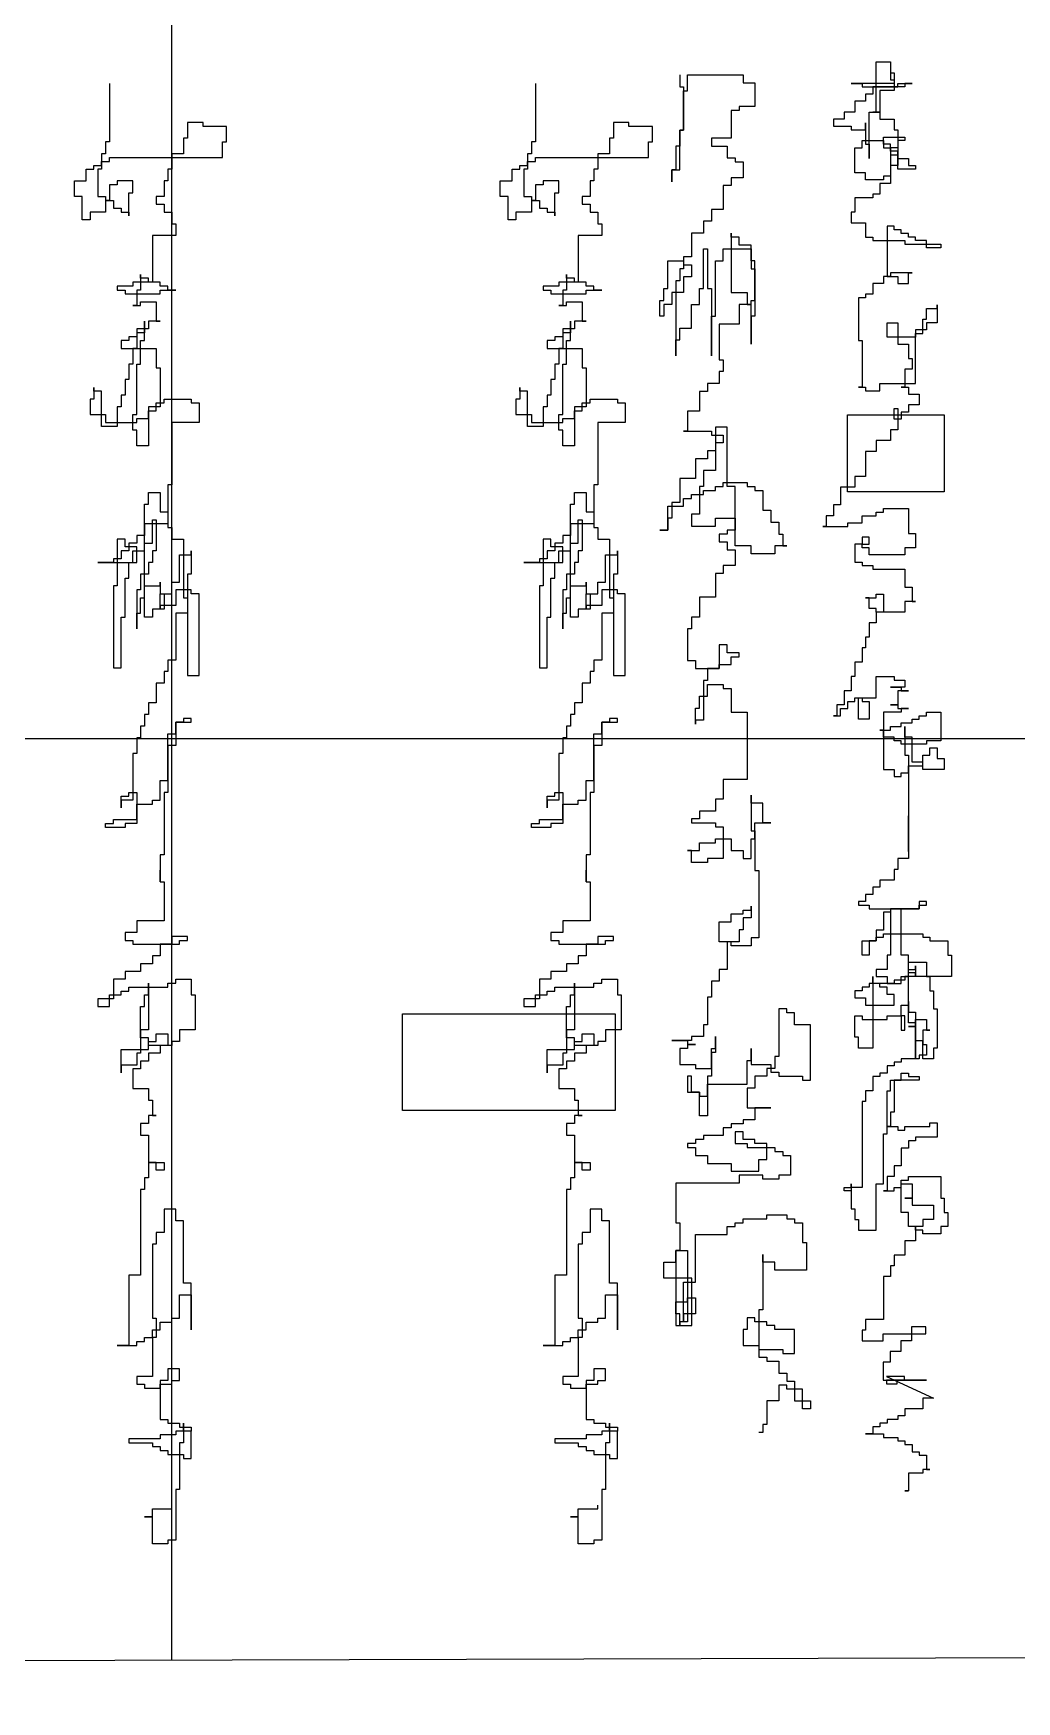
# Model space of a CAD drawing. Extents: x 225307 to 340959, y 27372 to 84205.
# Drawn here: x 323315 to 324421, y 73647 to 75524 of the extents above; entities that cross this region are included whole.
import ezdxf

# ---------------------------------------------------------------- set-up
doc = ezdxf.new("R2010")
doc.units = 0
doc.header["$MEASUREMENT"] = 0
doc.layers.get('0').update_dxf_attribs({"linetype": 'CONTINUOUS'})
for name, color, linetype in [('3', 7, 'CONTINUOUS'), ('PH', 8, 'CONTINUOUS'), ('道路', 3, 'CONTINUOUS')]:
    doc.layers.add(name, color=color, linetype=linetype)

msp = doc.modelspace()

# ---------------------------------------------------------------- linework, layer by layer
at = {"color": 251}
for points in [[(324279.3, 75491.6), (324279.3, 75479.5), (324283.3, 75479.5), (324283.3, 75467.5), (324235, 75467.5), (324247.1, 75467.5), (324247.1, 75463.5), (324287.3, 75463.5), (324287.3, 75467.5), (324303.4, 75467.5), (324295.4, 75467.5), (324295.4, 75463.5), (324259.2, 75463.5), (324259.2, 75455.4), (324251.1, 75455.4), (324251.1, 75447.4), (324239.1, 75447.4), (324239.1, 75435.3), (324227, 75435.3), (324227, 75427.3), (324214.9, 75427.3), (324214.9, 75419.3), (324235, 75419.3), (324235, 75415.2), (324251.1, 75415.2), (324251.1, 75423.3), (324251.1, 75399.2), (324255.1, 75399.2), (324255.1, 75383.1), (324255.1, 75435.3), (324263.2, 75435.3), (324263.2, 75491.6), (324279.3, 75491.6), (324279.3, 75471.5), (324283.3, 75471.5), (324283.3, 75459.4), (324267.2, 75459.4), (324267.2, 75435.3), (324259.2, 75435.3), (324267.2, 75435.3), (324267.2, 75427.3), (324283.3, 75427.3), (324283.3, 75415.2), (324287.3, 75415.2), (324287.3, 75375.1), (324279.3, 75375.1), (324279.3, 75363), (324271.2, 75363), (324271.2, 75359), (324251.1, 75359), (324251.1, 75367), (324239.1, 75367), (324239.1, 75395.2), (324247.1, 75395.2), (324247.1, 75403.2), (324271.2, 75403.2), (324271.2, 75395.2), (324279.3, 75395.2), (324279.3, 75387.1), (324287.3, 75387.1), (324287.3, 75383.1), (324299.4, 75383.1), (324299.4, 75375.1), (324307.4, 75375.1), (324307.4, 75371.1), (324287.3, 75371.1), (324287.3, 75391.1), (324279.3, 75391.1), (324279.3, 75399.2), (324271.2, 75399.2), (324271.2, 75407.2), (324295.4, 75407.2), (324295.4, 75403.2), (324287.3, 75403.2), (324287.3, 75395.2), (324279.3, 75395.2), (324279.3, 75355), (324267.2, 75355), (324267.2, 75342.9), (324259.2, 75342.9), (324259.2, 75338.9), (324239.1, 75338.9), (324239.1, 75322.8), (324235, 75322.8), (324235, 75310.8), (324251.1, 75310.8), (324251.1, 75294.7), (324259.2, 75294.7), (324259.2, 75290.7), (324295.4, 75290.7), (324295.4, 75286.7), (324335.6, 75286.7), (324335.6, 75282.7), (324319.5, 75282.7), (324319.5, 75290.7), (324307.4, 75290.7), (324307.4, 75294.7), (324299.4, 75294.7), (324299.4, 75298.7), (324291.3, 75298.7), (324291.3, 75302.7), (324283.3, 75302.7), (324283.3, 75306.8), (324275.3, 75306.8), (324275.3, 75250.5), (324287.3, 75250.5), (324287.3, 75242.5), (324299.4, 75242.5), (324299.4, 75254.5), (324303.4, 75254.5), (324279.3, 75254.5), (324279.3, 75250.5), (324271.2, 75250.5), (324271.2, 75242.5), (324259.2, 75242.5), (324259.2, 75230.4), (324251.1, 75230.4), (324251.1, 75226.4), (324243.1, 75226.4), (324243.1, 75178.2), (324247.1, 75178.2), (324247.1, 75126), (324243.1, 75126), (324251.1, 75126), (324251.1, 75121.9), (324267.2, 75121.9), (324267.2, 75130), (324307.4, 75130), (324307.4, 75186.2), (324315.5, 75186.2), (324315.5, 75202.3), (324319.5, 75202.3), (324319.5, 75214.4), (324331.5, 75214.4), (324331.5, 75218.4), (324331.5, 75198.3), (324319.5, 75198.3), (324319.5, 75190.2), (324307.4, 75190.2), (324307.4, 75182.2), (324275.3, 75182.2), (324275.3, 75198.3), (324287.3, 75198.3), (324287.3, 75174.2), (324299.4, 75174.2), (324299.4, 75158.1), (324303.4, 75158.1), (324303.4, 75146), (324295.4, 75146), (324295.4, 75126), (324291.3, 75126), (324299.4, 75126), (324299.4, 75117.9), (324311.4, 75117.9), (324311.4, 75105.9), (324299.4, 75105.9), (324299.4, 75097.8), (324291.3, 75097.8), (324291.3, 75089.8), (324283.3, 75089.8), (324283.3, 75101.8), (324287.3, 75101.8), (324287.3, 75077.7), (324279.3, 75077.7), (324279.3, 75065.7), (324263.2, 75065.7), (324263.2, 75053.6), (324251.1, 75053.6), (324251.1, 75025.5), (324239.1, 75025.5), (324239.1, 75013.5), (324223, 75013.5), (324223, 74993.4), (324214.9, 74993.4), (324214.9, 74981.3), (324206.9, 74981.3), (324206.9, 74969.3), (324202.9, 74969.3), (324231, 74969.3), (324231, 74973.3), (324247.1, 74973.3), (324247.1, 74981.3), (324263.2, 74981.3), (324263.2, 74985.3), (324271.2, 74985.3), (324271.2, 74989.3), (324299.4, 74989.3), (324299.4, 74961.2), (324307.4, 74961.2), (324307.4, 74945.1), (324295.4, 74945.1), (324295.4, 74937.1), (324255.1, 74937.1), (324255.1, 74945.1), (324247.1, 74945.1), (324247.1, 74949.2), (324255.1, 74949.2), (324255.1, 74957.2), (324247.1, 74957.2), (324247.1, 74949.2), (324239.1, 74949.2), (324239.1, 74929.1), (324247.1, 74929.1), (324247.1, 74925.1), (324259.2, 74925.1), (324259.2, 74921), (324295.4, 74921), (324295.4, 74901), (324303.4, 74901), (324303.4, 74884.9), (324307.4, 74884.9), (324295.4, 74884.9), (324295.4, 74872.8), (324263.2, 74872.8), (324263.2, 74876.8), (324255.1, 74876.8), (324255.1, 74888.9), (324251.1, 74888.9), (324263.2, 74888.9), (324263.2, 74892.9), (324271.2, 74892.9), (324271.2, 74872.8), (324263.2, 74872.8), (324263.2, 74860.8), (324255.1, 74860.8), (324255.1, 74844.7), (324251.1, 74844.7), (324251.1, 74832.6), (324247.1, 74832.6), (324247.1, 74816.6), (324239.1, 74816.6), (324239.1, 74800.5), (324235, 74800.5), (324235, 74784.4), (324227, 74784.4), (324227, 74768.4), (324218.9, 74768.4), (324218.9, 74756.3), (324214.9, 74756.3), (324223, 74756.3), (324223, 74764.3), (324231, 74764.3), (324231, 74772.4), (324239.1, 74772.4), (324239.1, 74776.4), (324247.1, 74776.4), (324247.1, 74772.4), (324255.1, 74772.4), (324255.1, 74752.3), (324243.1, 74752.3), (324243.1, 74776.4), (324263.2, 74776.4), (324263.2, 74800.5), (324283.3, 74800.5), (324283.3, 74796.5), (324295.4, 74796.5), (324295.4, 74788.4), (324279.3, 74788.4), (324291.3, 74788.4), (324291.3, 74784.4), (324299.4, 74784.4), (324287.3, 74784.4), (324287.3, 74768.4), (324279.3, 74768.4), (324287.3, 74768.4), (324287.3, 74764.3), (324299.4, 74764.3), (324291.3, 74764.3), (324291.3, 74760.3), (324271.2, 74760.3), (324271.2, 74740.2), (324267.2, 74740.2), (324279.3, 74740.2), (324279.3, 74744.3), (324291.3, 74744.3), (324291.3, 74748.3), (324303.4, 74748.3), (324303.4, 74752.3), (324311.4, 74752.3), (324311.4, 74756.3), (324319.5, 74756.3), (324319.5, 74760.3), (324335.6, 74760.3), (324335.6, 74728.2), (324319.5, 74728.2), (324319.5, 74724.2), (324291.3, 74724.2), (324291.3, 74728.2), (324283.3, 74728.2), (324283.3, 74732.2), (324271.2, 74732.2), (324271.2, 74740.2), (324271.2, 74696), (324283.3, 74696), (324283.3, 74688), (324291.3, 74688), (324291.3, 74692), (324299.4, 74692), (324299.4, 74700.1), (324315.5, 74700.1), (324315.5, 74712.1), (324323.5, 74712.1), (324323.5, 74720.1), (324331.5, 74720.1), (324331.5, 74708.1), (324339.6, 74708.1), (324339.6, 74696), (324315.5, 74696), (324315.5, 74704.1), (324303.4, 74704.1), (324303.4, 74732.2), (324295.4, 74732.2), (324295.4, 74744.3), (324295.4, 74712.1), (324299.4, 74712.1), (324299.4, 74603.6), (324299.4, 74643.8), (324299.4, 74595.6), (324287.3, 74595.6), (324287.3, 74583.5), (324283.3, 74583.5), (324283.3, 74571.5), (324267.2, 74571.5), (324267.2, 74563.4), (324259.2, 74563.4), (324259.2, 74555.4), (324251.1, 74555.4), (324251.1, 74547.4), (324243.1, 74547.4), (324243.1, 74543.4), (324255.1, 74543.4), (324255.1, 74539.3), (324311.4, 74539.3), (324311.4, 74543.4), (324319.5, 74543.4), (324319.5, 74547.4), (324311.4, 74547.4), (324311.4, 74539.3), (324279.3, 74539.3), (324279.3, 74535.3), (324271.2, 74535.3), (324271.2, 74515.2), (324263.2, 74515.2), (324263.2, 74503.2), (324255.1, 74503.2), (324255.1, 74487.1), (324247.1, 74487.1), (324247.1, 74503.2), (324263.2, 74503.2), (324263.2, 74507.2), (324271.2, 74507.2), (324271.2, 74511.2), (324315.5, 74511.2), (324315.5, 74507.2), (324323.5, 74507.2), (324323.5, 74503.2), (324343.6, 74503.2), (324343.6, 74487.1), (324347.6, 74487.1), (324347.6, 74463), (324307.4, 74463), (324307.4, 74467), (324299.4, 74467), (324299.4, 74487.1), (324291.3, 74487.1), (324291.3, 74539.3), (324279.3, 74539.3), (324279.3, 74487.1), (324275.3, 74487.1), (324275.3, 74471), (324263.2, 74471), (324263.2, 74463), (324275.3, 74463), (324275.3, 74455), (324291.3, 74455), (324291.3, 74463), (324299.4, 74463), (324299.4, 74471), (324307.4, 74471), (324307.4, 74475), (324307.4, 74463), (324295.4, 74463), (324295.4, 74459), (324283.3, 74459), (324283.3, 74455), (324255.1, 74455), (324255.1, 74450.9), (324247.1, 74450.9), (324247.1, 74446.9), (324239.1, 74446.9), (324239.1, 74438.9), (324251.1, 74438.9), (324251.1, 74430.9), (324283.3, 74430.9), (324283.3, 74442.9), (324275.3, 74442.9), (324275.3, 74450.9), (324267.2, 74450.9), (324267.2, 74455), (324259.2, 74455), (324259.2, 74463), (324259.2, 74382.6), (324243.1, 74382.6), (324243.1, 74394.7), (324239.1, 74394.7), (324239.1, 74418.8), (324247.1, 74418.8), (324247.1, 74414.8), (324275.3, 74414.8), (324275.3, 74418.8), (324291.3, 74418.8), (324291.3, 74402.7), (324295.4, 74402.7), (324295.4, 74418.8), (324291.3, 74418.8), (324291.3, 74430.9), (324299.4, 74430.9), (324299.4, 74434.9), (324299.4, 74422.8), (324307.4, 74422.8), (324307.4, 74370.6), (324307.4, 74410.8), (324299.4, 74410.8), (324299.4, 74479.1), (324319.5, 74479.1), (324319.5, 74463), (324323.5, 74463), (324323.5, 74446.9), (324327.5, 74446.9), (324327.5, 74426.8), (324331.5, 74426.8), (324331.5, 74382.6), (324327.5, 74382.6), (324327.5, 74370.6), (324315.5, 74370.6), (324315.5, 74390.7), (324307.4, 74390.7), (324307.4, 74406.7), (324299.4, 74406.7), (324307.4, 74406.7), (324307.4, 74414.8), (324319.5, 74414.8), (324319.5, 74402.7), (324323.5, 74402.7), (324315.5, 74402.7), (324315.5, 74386.7), (324319.5, 74386.7), (324319.5, 74374.6), (324311.4, 74374.6), (324311.4, 74370.6), (324291.3, 74370.6), (324291.3, 74366.6), (324283.3, 74366.6), (324283.3, 74362.5), (324275.3, 74362.5), (324275.3, 74354.5), (324267.2, 74354.5), (324267.2, 74350.5), (324259.2, 74350.5), (324259.2, 74334.4), (324251.1, 74334.4), (324251.1, 74322.4), (324247.1, 74322.4), (324247.1, 74225.9), (324235, 74225.9), (324235, 74221.9), (324227, 74221.9), (324227, 74225.9), (324235, 74225.9), (324235, 74230), (324235, 74201.8), (324239.1, 74201.8), (324239.1, 74189.8), (324243.1, 74189.8), (324243.1, 74177.7), (324263.2, 74177.7), (324263.2, 74230), (324271.2, 74230), (324271.2, 74286.2), (324275.3, 74286.2), (324275.3, 74334.4), (324279.3, 74334.4), (324279.3, 74346.5), (324291.3, 74346.5), (324291.3, 74354.5), (324299.4, 74354.5), (324299.4, 74350.5), (324311.4, 74350.5), (324311.4, 74346.5), (324283.3, 74346.5), (324283.3, 74310.3), (324279.3, 74310.3), (324279.3, 74294.2), (324275.3, 74294.2), (324287.3, 74294.2), (324287.3, 74290.2), (324295.4, 74290.2), (324295.4, 74294.2), (324323.5, 74294.2), (324323.5, 74298.3), (324331.5, 74298.3), (324331.5, 74282.2), (324307.4, 74282.2), (324307.4, 74278.2), (324299.4, 74278.2), (324299.4, 74270.1), (324291.3, 74270.1), (324291.3, 74250), (324283.3, 74250), (324283.3, 74238), (324275.3, 74238), (324275.3, 74221.9), (324271.2, 74221.9), (324283.3, 74221.9), (324283.3, 74225.9), (324291.3, 74225.9), (324291.3, 74234), (324299.4, 74234), (324299.4, 74238), (324335.6, 74238), (324335.6, 74213.9), (324339.6, 74213.9), (324339.6, 74197.8), (324343.6, 74197.8), (324343.6, 74181.7), (324335.6, 74181.7), (324335.6, 74173.7), (324315.5, 74173.7), (324315.5, 74177.7), (324307.4, 74177.7), (324307.4, 74181.7), (324299.4, 74181.7), (324299.4, 74197.8), (324291.3, 74197.8), (324291.3, 74230), (324303.4, 74230), (324303.4, 74213.9), (324295.4, 74213.9), (324303.4, 74213.9), (324303.4, 74205.8), (324327.5, 74205.8), (324327.5, 74189.8), (324315.5, 74189.8), (324315.5, 74181.7), (324307.4, 74181.7), (324307.4, 74165.7), (324295.4, 74165.7), (324295.4, 74149.6), (324283.3, 74149.6), (324283.3, 74137.5), (324279.3, 74137.5), (324279.3, 74125.5), (324271.2, 74125.5), (324271.2, 74077.3), (324251.1, 74077.3), (324251.1, 74065.2), (324247.1, 74065.2), (324247.1, 74053.2), (324270.7, 74053.2), (324270.7, 74061.2), (324318.9, 74061.2), (324318.9, 74069.2), (324302.8, 74069.2), (324302.8, 74053.2), (324290.8, 74053.2), (324290.8, 74041.1), (324278.7, 74041.1), (324278.7, 74029.1), (324270.7, 74029.1), (324270.7, 74009), (324319.5, 74009), (324274.7, 74009), (324274.7, 74004.9), (324286.7, 74004.9), (324286.7, 74009), (324294.8, 74009), (324294.8, 74013), (324274.7, 74013), (324327.5, 73988.9), (324315.5, 73988.9), (324315.5, 73976.8), (324295.4, 73976.8), (324295.4, 73968.8), (324287.3, 73968.8), (324287.3, 73964.8), (324275.3, 73964.8), (324275.3, 73960.8), (324267.2, 73960.8), (324267.2, 73956.7), (324259.2, 73956.7), (324259.2, 73948.7), (324251.1, 73948.7), (324271.2, 73948.7), (324271.2, 73944.7), (324287.3, 73944.7), (324287.3, 73940.7), (324295.4, 73940.7), (324295.4, 73936.6), (324303.4, 73936.6), (324303.4, 73928.6), (324311.4, 73928.6), (324311.4, 73924.6), (324319.5, 73924.6), (324319.5, 73908.5), (324323.5, 73908.5), (324315.5, 73908.5), (324315.5, 73904.5), (324299.4, 73904.5), (324299.4, 73884.4), (324295.4, 73884.4), (324299.4, 73884.4)], [(323401, 75467.3), (323401, 75401.6), (323396.6, 75401.6), (323396.6, 75388.4), (323392.2, 75388.4), (323392.2, 75370.9), (323387.8, 75370.9), (323387.8, 75340.3), (323396.6, 75340.3), (323396.6, 75335.9), (323405.4, 75335.9), (323405.4, 75327.1), (323414.1, 75327.1), (323414.1, 75322.7), (323422.9, 75322.7), (323422.9, 75318.4), (323422.9, 75344.6), (323427.3, 75344.6), (323427.3, 75357.8), (323409.7, 75357.8), (323409.7, 75353.4), (323401, 75353.4), (323401, 75335.9), (323396.6, 75335.9), (323396.6, 75322.7), (323379.1, 75322.7), (323379.1, 75314), (323370.3, 75314), (323370.3, 75340.3), (323361.5, 75340.3), (323361.5, 75357.8), (323374.7, 75357.8), (323374.7, 75370.9), (323383.4, 75370.9), (323383.4, 75375.3), (323392.2, 75375.3), (323392.2, 75379.7), (323401, 75379.7), (323401, 75384.1), (323528.1, 75384.1), (323528.1, 75401.6), (323532.5, 75401.6), (323532.5, 75419.1), (323506.2, 75419.1), (323506.2, 75423.5), (323488.6, 75423.5), (323488.6, 75406), (323484.3, 75406), (323484.3, 75388.4), (323471.1, 75388.4), (323471.1, 75370.9), (323466.7, 75370.9), (323466.7, 75357.8), (323462.3, 75357.8), (323462.3, 75340.3), (323453.6, 75340.3), (323453.6, 75331.5), (323462.3, 75331.5), (323462.3, 75322.7), (323471.1, 75322.7), (323471.1, 75309.6), (323475.5, 75309.6), (323475.5, 75296.5), (323449.2, 75296.5), (323449.2, 75243.9), (323427.3, 75243.9), (323427.3, 75239.5), (323409.7, 75239.5), (323409.7, 75235.1), (323418.5, 75235.1), (323418.5, 75230.8), (323458, 75230.8), (323458, 75235.1), (323475.5, 75235.1), (323466.7, 75235.1), (323466.7, 75239.5), (323458, 75239.5), (323458, 75243.9), (323444.8, 75243.9), (323444.8, 75248.3), (323436, 75248.3), (323436, 75252.7), (323436, 75235.1), (323431.7, 75235.1), (323431.7, 75217.6), (323427.3, 75217.6), (323436, 75217.6), (323436, 75222), (323453.6, 75222), (323453.6, 75200.1), (323458, 75200.1), (323444.8, 75200.1), (323444.8, 75191.3), (323431.7, 75191.3), (323431.7, 75182.6), (323422.9, 75182.6), (323422.9, 75178.2), (323414.1, 75178.2), (323414.1, 75169.4), (323453.6, 75169.4), (323453.6, 75147.5), (323458, 75147.5), (323458, 75103.7), (323444.8, 75103.7), (323444.8, 75059.9), (323431.7, 75059.9), (323431.7, 75077.5), (323427.3, 75077.5), (323427.3, 75095), (323431.7, 75095), (323431.7, 75151.9), (323436, 75151.9), (323436, 75178.2), (323440.4, 75178.2), (323440.4, 75200.1), (323440.4, 75187), (323431.7, 75187), (323431.7, 75169.4), (323427.3, 75169.4), (323427.3, 75151.9), (323422.9, 75151.9), (323422.9, 75134.4), (323418.5, 75134.4), (323418.5, 75116.9), (323414.1, 75116.9), (323414.1, 75103.7), (323409.7, 75103.7), (323409.7, 75081.8), (323392.2, 75081.8), (323392.2, 75121.3), (323383.4, 75121.3), (323383.4, 75125.6), (323383.4, 75112.5), (323379.1, 75112.5), (323379.1, 75095), (323396.6, 75095), (323396.6, 75086.2), (323431.7, 75086.2), (323431.7, 75090.6), (323444.8, 75090.6), (323444.8, 75099.4), (323453.6, 75099.4), (323453.6, 75108.1), (323462.3, 75108.1), (323462.3, 75112.5), (323493, 75112.5), (323493, 75108.1), (323501.8, 75108.1), (323501.8, 75086.2), (323471.1, 75086.2), (323471.1, 75016.1), (323466.7, 75016.1), (323466.7, 74972.3), (323440.4, 74972.3), (323440.4, 74959.2), (323431.7, 74959.2), (323431.7, 74950.4), (323422.9, 74950.4), (323422.9, 74941.7), (323414.1, 74941.7), (323414.1, 74932.9), (323405.4, 74932.9), (323405.4, 74928.5), (323387.8, 74928.5), (323431.7, 74928.5), (323431.7, 74946.1), (323418.5, 74946.1), (323418.5, 74954.8), (323409.7, 74954.8), (323409.7, 74902.3), (323405.4, 74902.3), (323405.4, 74810.3), (323414.1, 74810.3), (323414.1, 74867.2), (323418.5, 74867.2), (323418.5, 74911), (323422.9, 74911), (323422.9, 74928.5), (323427.3, 74928.5), (323427.3, 74941.7), (323440.4, 74941.7), (323440.4, 74950.4), (323449.2, 74950.4), (323449.2, 74976.7), (323453.6, 74976.7), (323453.6, 74941.7), (323449.2, 74941.7), (323449.2, 74928.5), (323444.8, 74928.5), (323444.8, 74915.4), (323436, 74915.4), (323436, 74897.9), (323431.7, 74897.9), (323431.7, 74854.1), (323431.7, 74871.6), (323436, 74871.6), (323436, 74889.1), (323440.4, 74889.1), (323440.4, 74902.3), (323458, 74902.3), (323458, 74906.6), (323458, 74893.5), (323462.3, 74893.5), (323462.3, 74876), (323449.2, 74876), (323449.2, 74867.2), (323440.4, 74867.2), (323440.4, 74994.2), (323444.8, 74994.2), (323444.8, 75007.4), (323458, 75007.4), (323458, 74985.5), (323466.7, 74985.5), (323466.7, 74968), (323471.1, 74968), (323471.1, 74954.8), (323484.3, 74954.8), (323484.3, 74889.1), (323488.6, 74889.1), (323488.6, 74801.5), (323501.8, 74801.5), (323501.8, 74893.5), (323493, 74893.5), (323493, 74897.9), (323475.5, 74897.9), (323475.5, 74880.4), (323458, 74880.4), (323458, 74876), (323458, 74893.5), (323471.1, 74893.5), (323471.1, 74906.6), (323479.9, 74906.6), (323479.9, 74937.3), (323493, 74937.3), (323493, 74941.7), (323493, 74915.4), (323488.6, 74915.4), (323488.6, 74871.6), (323475.5, 74871.6), (323475.5, 74819), (323466.7, 74819), (323466.7, 74805.9), (323462.3, 74805.9), (323462.3, 74792.8), (323453.6, 74792.8), (323453.6, 74770.9), (323444.8, 74770.9), (323444.8, 74757.7), (323440.4, 74757.7), (323440.4, 74744.6), (323436, 74744.6), (323436, 74731.4), (323431.7, 74731.4), (323431.7, 74713.9), (323427.3, 74713.9), (323427.3, 74661.4), (323414.1, 74661.4), (323414.1, 74652.6), (323414.1, 74665.7), (323422.9, 74665.7), (323422.9, 74670.1), (323431.7, 74670.1), (323431.7, 74635.1), (323418.5, 74635.1), (323418.5, 74630.7), (323396.6, 74630.7), (323396.6, 74635.1), (323405.4, 74635.1), (323405.4, 74639.5), (323431.7, 74639.5), (323431.7, 74657), (323449.2, 74657), (323449.2, 74661.4), (323458, 74661.4), (323458, 74683.3), (323466.7, 74683.3), (323466.7, 74735.8), (323475.5, 74735.8), (323475.5, 74749), (323493, 74749), (323493, 74753.3), (323484.3, 74753.3), (323484.3, 74749), (323475.5, 74749), (323475.5, 74722.7), (323466.7, 74722.7), (323466.7, 74670.1), (323462.3, 74670.1), (323462.3, 74600), (323458, 74600), (323458, 74569.4), (323458, 74582.5), (323458, 74569.4), (323462.3, 74569.4), (323462.3, 74525.6), (323431.7, 74525.6), (323431.7, 74512.4), (323418.5, 74512.4), (323418.5, 74503.7), (323427.3, 74503.7), (323427.3, 74499.3), (323479.9, 74499.3), (323479.9, 74503.7), (323488.6, 74503.7), (323488.6, 74508.1), (323471.1, 74508.1), (323471.1, 74499.3), (323458, 74499.3), (323458, 74486.2), (323449.2, 74486.2), (323449.2, 74477.4), (323436, 74477.4), (323436, 74468.6), (323418.5, 74468.6), (323418.5, 74459.9), (323405.4, 74459.9), (323405.4, 74438), (323387.8, 74438), (323387.8, 74429.2), (323401, 74429.2), (323401, 74442.4), (323414.1, 74442.4), (323414.1, 74446.7), (323422.9, 74446.7), (323422.9, 74451.1), (323466.7, 74451.1), (323466.7, 74455.5), (323475.5, 74455.5), (323475.5, 74459.9), (323493, 74459.9), (323493, 74442.4), (323497.4, 74442.4), (323497.4, 74402.9), (323479.9, 74402.9), (323479.9, 74389.8), (323471.1, 74389.8), (323471.1, 74385.4), (323444.8, 74385.4), (323444.8, 74394.2), (323436, 74394.2), (323436, 74429.2), (323440.4, 74429.2), (323440.4, 74442.4), (323444.8, 74442.4), (323444.8, 74455.5), (323444.8, 74402.9), (323436, 74402.9), (323436, 74376.7), (323431.7, 74376.7), (323431.7, 74363.5), (323414.1, 74363.5), (323414.1, 74354.8), (323414.1, 74381), (323444.8, 74381), (323444.8, 74389.8), (323453.6, 74389.8), (323453.6, 74398.6), (323466.7, 74398.6), (323466.7, 74385.4), (323458, 74385.4), (323458, 74376.7), (323444.8, 74376.7), (323444.8, 74367.9), (323436, 74367.9), (323436, 74359.1), (323427.3, 74359.1), (323427.3, 74337.2), (323444.8, 74337.2), (323444.8, 74324.1), (323449.2, 74324.1), (323449.2, 74306.6), (323453.6, 74306.6), (323444.8, 74306.6), (323444.8, 74297.8), (323436, 74297.8), (323436, 74284.7), (323444.8, 74284.7), (323444.8, 74254), (323462.3, 74254), (323462.3, 74245.3), (323453.6, 74245.3), (323453.6, 74254), (323444.8, 74254), (323444.8, 74236.5), (323440.4, 74236.5), (323440.4, 74223.4), (323436, 74223.4), (323436, 74127), (323422.9, 74127), (323422.9, 74048.2), (323409.7, 74048.2), (323431.7, 74048.2), (323431.7, 74052.5), (323440.4, 74052.5), (323440.4, 74056.9), (323449.2, 74056.9), (323449.2, 74065.7), (323458, 74065.7), (323458, 74074.4), (323471.1, 74074.4), (323471.1, 74078.8), (323479.9, 74078.8), (323479.9, 74105.1), (323493, 74105.1), (323493, 74065.7), (323493, 74118.2), (323484.3, 74118.2), (323484.3, 74188.3), (323475.5, 74188.3), (323475.5, 74201.5), (323462.3, 74201.5), (323462.3, 74175.2), (323453.6, 74175.2), (323453.6, 74162), (323449.2, 74162), (323449.2, 74078.8), (323453.6, 74078.8), (323453.6, 74056.9), (323449.2, 74056.9), (323449.2, 74013.1), (323431.7, 74013.1), (323431.7, 74004.4), (323440.4, 74004.4), (323440.4, 74000), (323458, 74000), (323458, 74004.4), (323471.1, 74004.4), (323471.1, 74008.7), (323479.9, 74008.7), (323479.9, 74021.9), (323466.7, 74021.9), (323466.7, 74008.7), (323458, 74008.7), (323458, 73964.9), (323466.7, 73964.9), (323466.7, 73960.6), (323479.9, 73960.6), (323479.9, 73956.2), (323493, 73956.2), (323493, 73951.8), (323475.5, 73951.8), (323475.5, 73947.4), (323458, 73947.4), (323458, 73943), (323422.9, 73943), (323422.9, 73938.7), (323449.2, 73938.7), (323449.2, 73934.3), (323458, 73934.3), (323458, 73929.9), (323466.7, 73929.9), (323466.7, 73925.5), (323484.3, 73925.5), (323484.3, 73921.1), (323493, 73921.1), (323493, 73951.8), (323484.3, 73951.8), (323484.3, 73960.6), (323484.3, 73938.7), (323479.9, 73938.7), (323479.9, 73886.1), (323475.5, 73886.1), (323475.5, 73829.2), (323466.7, 73829.2), (323466.7, 73824.8), (323449.2, 73824.8), (323449.2, 73855.4), (323440.4, 73855.4), (323449.2, 73855.4), (323449.2, 73864.2), (323471.1, 73864.2), (323471.1, 73868.6)], [(323879.9, 75467.3), (323879.9, 75401.6), (323875.5, 75401.6), (323875.5, 75388.4), (323871.1, 75388.4), (323871.1, 75370.9), (323866.7, 75370.9), (323866.7, 75340.3), (323875.5, 75340.3), (323875.5, 75335.9), (323884.3, 75335.9), (323884.3, 75327.1), (323893.1, 75327.1), (323893.1, 75322.7), (323901.8, 75322.7), (323901.8, 75318.4), (323901.8, 75344.6), (323906.2, 75344.6), (323906.2, 75357.8), (323888.7, 75357.8), (323888.7, 75353.4), (323879.9, 75353.4), (323879.9, 75335.9), (323875.5, 75335.9), (323875.5, 75322.7), (323858, 75322.7), (323858, 75314), (323849.2, 75314), (323849.2, 75340.3), (323840.4, 75340.3), (323840.4, 75357.8), (323853.6, 75357.8), (323853.6, 75370.9), (323862.4, 75370.9), (323862.4, 75375.3), (323871.1, 75375.3), (323871.1, 75379.7), (323879.9, 75379.7), (323879.9, 75384.1), (324007, 75384.1), (324007, 75401.6), (324011.4, 75401.6), (324011.4, 75419.1), (323985.1, 75419.1), (323985.1, 75423.5), (323967.6, 75423.5), (323967.6, 75406), (323963.2, 75406), (323963.2, 75388.4), (323950, 75388.4), (323950, 75370.9), (323945.7, 75370.9), (323945.7, 75357.8), (323941.3, 75357.8), (323941.3, 75340.3), (323932.5, 75340.3), (323932.5, 75331.5), (323941.3, 75331.5), (323941.3, 75322.7), (323950, 75322.7), (323950, 75309.6), (323954.4, 75309.6), (323954.4, 75296.5), (323928.1, 75296.5), (323928.1, 75243.9), (323906.2, 75243.9), (323906.2, 75239.5), (323888.7, 75239.5), (323888.7, 75235.1), (323897.4, 75235.1), (323897.4, 75230.8), (323936.9, 75230.8), (323936.9, 75235.1), (323954.4, 75235.1), (323945.7, 75235.1), (323945.7, 75239.5), (323936.9, 75239.5), (323936.9, 75243.9), (323923.7, 75243.9), (323923.7, 75248.3), (323915, 75248.3), (323915, 75252.7), (323915, 75235.1), (323910.6, 75235.1), (323910.6, 75217.6), (323906.2, 75217.6), (323915, 75217.6), (323915, 75222), (323932.5, 75222), (323932.5, 75200.1), (323936.9, 75200.1), (323923.7, 75200.1), (323923.7, 75191.3), (323910.6, 75191.3), (323910.6, 75182.6), (323901.8, 75182.6), (323901.8, 75178.2), (323893.1, 75178.2), (323893.1, 75169.4), (323932.5, 75169.4), (323932.5, 75147.5), (323936.9, 75147.5), (323936.9, 75103.7), (323923.7, 75103.7), (323923.7, 75059.9), (323910.6, 75059.9), (323910.6, 75077.5), (323906.2, 75077.5), (323906.2, 75095), (323910.6, 75095), (323910.6, 75151.9), (323915, 75151.9), (323915, 75178.2), (323919.4, 75178.2), (323919.4, 75200.1), (323919.4, 75187), (323910.6, 75187), (323910.6, 75169.4), (323906.2, 75169.4), (323906.2, 75151.9), (323901.8, 75151.9), (323901.8, 75134.4), (323897.4, 75134.4), (323897.4, 75116.9), (323893.1, 75116.9), (323893.1, 75103.7), (323888.7, 75103.7), (323888.7, 75081.8), (323871.1, 75081.8), (323871.1, 75121.3), (323862.4, 75121.3), (323862.4, 75125.6), (323862.4, 75112.5), (323858, 75112.5), (323858, 75095), (323875.5, 75095), (323875.5, 75086.2), (323910.6, 75086.2), (323910.6, 75090.6), (323923.7, 75090.6), (323923.7, 75099.4), (323932.5, 75099.4), (323932.5, 75108.1), (323941.3, 75108.1), (323941.3, 75112.5), (323972, 75112.5), (323972, 75108.1), (323980.7, 75108.1), (323980.7, 75086.2), (323950, 75086.2), (323950, 75016.1), (323945.7, 75016.1), (323945.7, 74972.3), (323919.4, 74972.3), (323919.4, 74959.2), (323910.6, 74959.2), (323910.6, 74950.4), (323901.8, 74950.4), (323901.8, 74941.7), (323893.1, 74941.7), (323893.1, 74932.9), (323884.3, 74932.9), (323884.3, 74928.5), (323866.7, 74928.5), (323910.6, 74928.5), (323910.6, 74946.1), (323897.4, 74946.1), (323897.4, 74954.8), (323888.7, 74954.8), (323888.7, 74902.3), (323884.3, 74902.3), (323884.3, 74810.3), (323893.1, 74810.3), (323893.1, 74867.2), (323897.4, 74867.2), (323897.4, 74911), (323901.8, 74911), (323901.8, 74928.5), (323906.2, 74928.5), (323906.2, 74941.7), (323919.4, 74941.7), (323919.4, 74950.4), (323928.1, 74950.4), (323928.1, 74976.7), (323932.5, 74976.7), (323932.5, 74941.7), (323928.1, 74941.7), (323928.1, 74928.5), (323923.7, 74928.5), (323923.7, 74915.4), (323915, 74915.4), (323915, 74897.9), (323910.6, 74897.9), (323910.6, 74854.1), (323910.6, 74871.6), (323915, 74871.6), (323915, 74889.1), (323919.4, 74889.1), (323919.4, 74902.3), (323936.9, 74902.3), (323936.9, 74906.6), (323936.9, 74893.5), (323941.3, 74893.5), (323941.3, 74876), (323928.1, 74876), (323928.1, 74867.2), (323919.4, 74867.2), (323919.4, 74994.2), (323923.7, 74994.2), (323923.7, 75007.4), (323936.9, 75007.4), (323936.9, 74985.5), (323945.7, 74985.5), (323945.7, 74968), (323950, 74968), (323950, 74954.8), (323963.2, 74954.8), (323963.2, 74889.1), (323967.6, 74889.1), (323967.6, 74801.5), (323980.7, 74801.5), (323980.7, 74893.5), (323972, 74893.5), (323972, 74897.9), (323954.4, 74897.9), (323954.4, 74880.4), (323936.9, 74880.4), (323936.9, 74876), (323936.9, 74893.5), (323950, 74893.5), (323950, 74906.6), (323958.8, 74906.6), (323958.8, 74937.3), (323972, 74937.3), (323972, 74941.7), (323972, 74915.4), (323967.6, 74915.4), (323967.6, 74871.6), (323954.4, 74871.6), (323954.4, 74819), (323945.7, 74819), (323945.7, 74805.9), (323941.3, 74805.9), (323941.3, 74792.8), (323932.5, 74792.8), (323932.5, 74770.9), (323923.7, 74770.9), (323923.7, 74757.7), (323919.4, 74757.7), (323919.4, 74744.6), (323915, 74744.6), (323915, 74731.4), (323910.6, 74731.4), (323910.6, 74713.9), (323906.2, 74713.9), (323906.2, 74661.4), (323893.1, 74661.4), (323893.1, 74652.6), (323893.1, 74665.7), (323901.8, 74665.7), (323901.8, 74670.1), (323910.6, 74670.1), (323910.6, 74635.1), (323897.4, 74635.1), (323897.4, 74630.7), (323875.5, 74630.7), (323875.5, 74635.1), (323884.3, 74635.1), (323884.3, 74639.5), (323910.6, 74639.5), (323910.6, 74657), (323928.1, 74657), (323928.1, 74661.4), (323936.9, 74661.4), (323936.9, 74683.3), (323945.7, 74683.3), (323945.7, 74735.8), (323954.4, 74735.8), (323954.4, 74749), (323972, 74749), (323972, 74753.3), (323963.2, 74753.3), (323963.2, 74749), (323954.4, 74749), (323954.4, 74722.7), (323945.7, 74722.7), (323945.7, 74670.1), (323941.3, 74670.1), (323941.3, 74600), (323936.9, 74600), (323936.9, 74569.4), (323936.9, 74582.5), (323936.9, 74569.4), (323941.3, 74569.4), (323941.3, 74525.6), (323910.6, 74525.6), (323910.6, 74512.4), (323897.4, 74512.4), (323897.4, 74503.7), (323906.2, 74503.7), (323906.2, 74499.3), (323958.8, 74499.3), (323958.8, 74503.7), (323967.6, 74503.7), (323967.6, 74508.1), (323950, 74508.1), (323950, 74499.3), (323936.9, 74499.3), (323936.9, 74486.2), (323928.1, 74486.2), (323928.1, 74477.4), (323915, 74477.4), (323915, 74468.6), (323897.4, 74468.6), (323897.4, 74459.9), (323884.3, 74459.9), (323884.3, 74438), (323866.7, 74438), (323866.7, 74429.2), (323879.9, 74429.2), (323879.9, 74442.4), (323893.1, 74442.4), (323893.1, 74446.7), (323901.8, 74446.7), (323901.8, 74451.1), (323945.7, 74451.1), (323945.7, 74455.5), (323954.4, 74455.5), (323954.4, 74459.9), (323972, 74459.9), (323972, 74442.4), (323976.3, 74442.4), (323976.3, 74402.9), (323958.8, 74402.9), (323958.8, 74389.8), (323950, 74389.8), (323950, 74385.4), (323923.7, 74385.4), (323923.7, 74394.2), (323915, 74394.2), (323915, 74429.2), (323919.4, 74429.2), (323919.4, 74442.4), (323923.7, 74442.4), (323923.7, 74455.5), (323923.7, 74402.9), (323915, 74402.9), (323915, 74376.7), (323910.6, 74376.7), (323910.6, 74363.5), (323893.1, 74363.5), (323893.1, 74354.8), (323893.1, 74381), (323923.7, 74381), (323923.7, 74389.8), (323932.5, 74389.8), (323932.5, 74398.6), (323945.7, 74398.6), (323945.7, 74385.4), (323936.9, 74385.4), (323936.9, 74376.7), (323923.7, 74376.7), (323923.7, 74367.9), (323915, 74367.9), (323915, 74359.1), (323906.2, 74359.1), (323906.2, 74337.2), (323923.7, 74337.2), (323923.7, 74324.1), (323928.1, 74324.1), (323928.1, 74306.6), (323932.5, 74306.6), (323923.7, 74306.6), (323923.7, 74297.8), (323915, 74297.8), (323915, 74284.7), (323923.7, 74284.7), (323923.7, 74254), (323941.3, 74254), (323941.3, 74245.3), (323932.5, 74245.3), (323932.5, 74254), (323923.7, 74254), (323923.7, 74236.5), (323919.4, 74236.5), (323919.4, 74223.4), (323915, 74223.4), (323915, 74127), (323901.8, 74127), (323901.8, 74048.2), (323888.7, 74048.2), (323910.6, 74048.2), (323910.6, 74052.5), (323919.4, 74052.5), (323919.4, 74056.9), (323928.1, 74056.9), (323928.1, 74065.7), (323936.9, 74065.7), (323936.9, 74074.4), (323950, 74074.4), (323950, 74078.8), (323958.8, 74078.8), (323958.8, 74105.1), (323972, 74105.1), (323972, 74065.7), (323972, 74118.2), (323963.2, 74118.2), (323963.2, 74188.3), (323954.4, 74188.3), (323954.4, 74201.5), (323941.3, 74201.5), (323941.3, 74175.2), (323932.5, 74175.2), (323932.5, 74162), (323928.1, 74162), (323928.1, 74078.8), (323932.5, 74078.8), (323932.5, 74056.9), (323928.1, 74056.9), (323928.1, 74013.1), (323910.6, 74013.1), (323910.6, 74004.4), (323919.4, 74004.4), (323919.4, 74000), (323936.9, 74000), (323936.9, 74004.4), (323950, 74004.4), (323950, 74008.7), (323958.8, 74008.7), (323958.8, 74021.9), (323945.7, 74021.9), (323945.7, 74008.7), (323936.9, 74008.7), (323936.9, 73964.9), (323945.7, 73964.9), (323945.7, 73960.6), (323958.8, 73960.6), (323958.8, 73956.2), (323972, 73956.2), (323972, 73951.8), (323954.4, 73951.8), (323954.4, 73947.4), (323936.9, 73947.4), (323936.9, 73943), (323901.8, 73943), (323901.8, 73938.7), (323928.1, 73938.7), (323928.1, 73934.3), (323936.9, 73934.3), (323936.9, 73929.9), (323945.7, 73929.9), (323945.7, 73925.5), (323963.2, 73925.5), (323963.2, 73921.1), (323972, 73921.1), (323972, 73951.8), (323963.2, 73951.8), (323963.2, 73960.6), (323963.2, 73938.7), (323958.8, 73938.7), (323958.8, 73886.1), (323954.4, 73886.1), (323954.4, 73829.2), (323945.7, 73829.2), (323945.7, 73824.8), (323928.1, 73824.8), (323928.1, 73855.4), (323919.4, 73855.4), (323928.1, 73855.4), (323928.1, 73864.2), (323950, 73864.2), (323950, 73868.6)], [(324042.1, 75477.1), (324042.1, 75463.8), (324046.5, 75463.8), (324046.5, 75414.8), (324042.1, 75414.8), (324042.1, 75397), (324037.6, 75397), (324037.6, 75370.3), (324033.2, 75370.3), (324033.2, 75356.9), (324033.2, 75370.3), (324042.1, 75370.3), (324042.1, 75414.8), (324046.5, 75414.8), (324046.5, 75459.3), (324051, 75459.3), (324051, 75477.1), (324113.4, 75477.1), (324113.4, 75468.2), (324126.7, 75468.2), (324126.7, 75441.5), (324108.9, 75441.5), (324108.9, 75437.1), (324100, 75437.1), (324100, 75405.9), (324077.7, 75405.9), (324077.7, 75397), (324095.5, 75397), (324095.5, 75383.7), (324104.4, 75383.7), (324104.4, 75379.2), (324113.4, 75379.2), (324113.4, 75361.4), (324100, 75361.4), (324100, 75352.5), (324091.1, 75352.5), (324091.1, 75325.8), (324077.7, 75325.8), (324077.7, 75312.4), (324068.8, 75312.4), (324068.8, 75299.1), (324055.4, 75299.1), (324055.4, 75272.4), (324046.5, 75272.4), (324046.5, 75259), (324042.1, 75259), (324042.1, 75245.6), (324037.6, 75245.6), (324037.6, 75232.3), (324033.2, 75232.3), (324033.2, 75218.9), (324024.2, 75218.9), (324024.2, 75205.6), (324019.8, 75205.6), (324019.8, 75223.4), (324024.2, 75223.4), (324024.2, 75236.7), (324028.7, 75236.7), (324028.7, 75267.9), (324046.5, 75267.9), (324046.5, 75263.5), (324055.4, 75263.5), (324055.4, 75250.1), (324046.5, 75250.1), (324046.5, 75232.3), (324037.6, 75232.3), (324037.6, 75161.1), (324037.6, 75178.9), (324042.1, 75178.9), (324042.1, 75192.2), (324055.4, 75192.2), (324055.4, 75218.9), (324064.3, 75218.9), (324064.3, 75236.7), (324068.8, 75236.7), (324068.8, 75281.3), (324073.3, 75281.3), (324073.3, 75236.7), (324077.7, 75236.7), (324077.7, 75161.1), (324077.7, 75205.6), (324082.2, 75205.6), (324082.2, 75267.9), (324091.1, 75267.9), (324091.1, 75281.3), (324122.3, 75281.3), (324122.3, 75259), (324126.7, 75259), (324126.7, 75205.6), (324122.3, 75205.6), (324122.3, 75174.4), (324122.3, 75223.4), (324126.7, 75223.4), (324126.7, 75267.9), (324122.3, 75267.9), (324122.3, 75285.7), (324108.9, 75285.7), (324108.9, 75294.6), (324100, 75294.6), (324100, 75299.1), (324100, 75232.3), (324117.8, 75232.3), (324117.8, 75218.9), (324122.3, 75218.9), (324108.9, 75218.9), (324108.9, 75196.7), (324086.6, 75196.7), (324086.6, 75156.6), (324091.1, 75156.6), (324091.1, 75143.3), (324086.6, 75143.3), (324086.6, 75129.9), (324073.3, 75129.9), (324073.3, 75121), (324064.3, 75121), (324064.3, 75098.7), (324051, 75098.7), (324051, 75076.5), (324046.5, 75076.5), (324077.7, 75076.5), (324077.7, 75072), (324091.1, 75072), (324091.1, 75063.1), (324082.2, 75063.1), (324082.2, 75054.2), (324073.3, 75054.2), (324073.3, 75045.3), (324059.9, 75045.3), (324059.9, 75023.1), (324042.1, 75023.1), (324042.1, 74996.3), (324033.2, 74996.3), (324033.2, 74978.5), (324028.7, 74978.5), (324028.7, 74965.2), (324019.8, 74965.2), (324028.7, 74965.2), (324028.7, 74991.9), (324046.5, 74991.9), (324046.5, 75000.8), (324055.4, 75000.8), (324055.4, 75005.3), (324068.8, 75005.3), (324068.8, 75009.7), (324082.2, 75009.7), (324082.2, 75014.2), (324091.1, 75014.2), (324091.1, 75018.6), (324117.8, 75018.6), (324117.8, 75014.2), (324126.7, 75014.2), (324126.7, 75009.7), (324135.6, 75009.7), (324135.6, 74987.4), (324144.5, 74987.4), (324144.5, 74974.1), (324153.5, 74974.1), (324153.5, 74960.7), (324157.9, 74960.7), (324157.9, 74947.4), (324162.4, 74947.4), (324149, 74947.4), (324149, 74938.5), (324122.3, 74938.5), (324122.3, 74947.4), (324104.4, 74947.4), (324104.4, 75014.2), (324095.5, 75014.2), (324095.5, 75080.9), (324082.2, 75080.9), (324082.2, 75032), (324068.8, 75032), (324068.8, 75014.2), (324064.3, 75014.2), (324064.3, 74983), (324055.4, 74983), (324055.4, 74969.6), (324082.2, 74969.6), (324082.2, 74978.5), (324104.4, 74978.5), (324104.4, 74965.2), (324095.5, 74965.2), (324095.5, 74960.7), (324086.6, 74960.7), (324086.6, 74951.8), (324095.5, 74951.8), (324095.5, 74942.9), (324104.4, 74942.9), (324104.4, 74925.1), (324091.1, 74925.1), (324091.1, 74916.2), (324082.2, 74916.2), (324082.2, 74889.5), (324064.3, 74889.5), (324064.3, 74867.2), (324055.4, 74867.2), (324055.4, 74853.9), (324051, 74853.9), (324051, 74818.3), (324059.9, 74818.3), (324059.9, 74809.4), (324086.6, 74809.4), (324086.6, 74813.8), (324100, 74813.8), (324100, 74822.7), (324108.9, 74822.7), (324108.9, 74827.2), (324095.5, 74827.2), (324095.5, 74836.1), (324086.6, 74836.1), (324086.6, 74809.4), (324073.3, 74809.4), (324073.3, 74796), (324068.8, 74796), (324068.8, 74751.5), (324059.9, 74751.5), (324059.9, 74747), (324059.9, 74764.9), (324064.3, 74764.9), (324064.3, 74778.2), (324073.3, 74778.2), (324073.3, 74791.6), (324091.1, 74791.6), (324091.1, 74787.1), (324100, 74787.1), (324100, 74760.4), (324117.8, 74760.4), (324117.8, 74684.7), (324091.1, 74684.7), (324091.1, 74662.5), (324082.2, 74662.5), (324082.2, 74649.1), (324064.3, 74649.1), (324064.3, 74640.2), (324055.4, 74640.2), (324055.4, 74635.8), (324082.2, 74635.8), (324082.2, 74631.3), (324091.1, 74631.3), (324091.1, 74595.7), (324073.3, 74595.7), (324073.3, 74591.2), (324055.4, 74591.2), (324055.4, 74604.6), (324051, 74604.6), (324064.3, 74604.6), (324064.3, 74613.5), (324082.2, 74613.5), (324082.2, 74617.9), (324100, 74617.9), (324100, 74604.6), (324113.4, 74604.6), (324113.4, 74595.7), (324122.3, 74595.7), (324122.3, 74617.9), (324126.7, 74617.9), (324126.7, 74635.8), (324144.5, 74635.8), (324135.6, 74635.8), (324135.6, 74658), (324122.3, 74658), (324122.3, 74666.9), (324122.3, 74626.9), (324126.7, 74626.9), (324126.7, 74582.3), (324131.2, 74582.3), (324131.2, 74506.7), (324122.3, 74506.7), (324122.3, 74497.7), (324100, 74497.7), (324100, 74502.2), (324086.6, 74502.2), (324086.6, 74524.5), (324100, 74524.5), (324100, 74533.4), (324113.4, 74533.4), (324113.4, 74537.8), (324122.3, 74537.8), (324122.3, 74542.3), (324122.3, 74528.9), (324113.4, 74528.9), (324113.4, 74515.6), (324108.9, 74515.6), (324108.9, 74502.2), (324095.5, 74502.2), (324095.5, 74471), (324086.6, 74471), (324086.6, 74457.7), (324077.7, 74457.7), (324077.7, 74439.9), (324073.3, 74439.9), (324073.3, 74408.7), (324068.8, 74408.7), (324068.8, 74395.4), (324055.4, 74395.4), (324055.4, 74390.9), (324033.2, 74390.9), (324051, 74390.9), (324051, 74386.5), (324059.9, 74386.5), (324051, 74386.5), (324051, 74382), (324042.1, 74382), (324042.1, 74364.2), (324059.9, 74364.2), (324059.9, 74359.7), (324077.7, 74359.7), (324077.7, 74382), (324082.2, 74382), (324082.2, 74395.4), (324082.2, 74377.6), (324077.7, 74377.6), (324077.7, 74350.8), (324073.3, 74350.8), (324073.3, 74306.3), (324064.3, 74306.3), (324064.3, 74333), (324055.4, 74333), (324055.4, 74350.8), (324051, 74350.8), (324051, 74333), (324064.3, 74333), (324064.3, 74328.6), (324073.3, 74328.6), (324073.3, 74341.9), (324117.8, 74341.9), (324117.8, 74368.6), (324122.3, 74368.6), (324122.3, 74382), (324122.3, 74364.2), (324144.5, 74364.2), (324144.5, 74355.3), (324153.5, 74355.3), (324153.5, 74350.8), (324180.2, 74350.8), (324180.2, 74346.4), (324189.1, 74346.4), (324189.1, 74408.7), (324171.3, 74408.7), (324171.3, 74422.1), (324162.4, 74422.1), (324162.4, 74426.5), (324153.5, 74426.5), (324153.5, 74373.1), (324149, 74373.1), (324149, 74359.7), (324140.1, 74359.7), (324140.1, 74350.8), (324126.7, 74350.8), (324126.7, 74337.5), (324117.8, 74337.5), (324117.8, 74315.2), (324144.5, 74315.2), (324126.7, 74315.2), (324126.7, 74301.9), (324113.4, 74301.9), (324113.4, 74297.4), (324100, 74297.4), (324100, 74293), (324091.1, 74293), (324091.1, 74284.1), (324068.8, 74284.1), (324068.8, 74279.6), (324059.9, 74279.6), (324059.9, 74275.2), (324051, 74275.2), (324051, 74270.7), (324059.9, 74270.7), (324059.9, 74261.8), (324073.3, 74261.8), (324073.3, 74252.9), (324100, 74252.9), (324100, 74244), (324131.2, 74244), (324131.2, 74257.4), (324140.1, 74257.4), (324140.1, 74275.2), (324126.7, 74275.2), (324126.7, 74279.6), (324113.4, 74279.6), (324113.4, 74288.5), (324104.4, 74288.5), (324104.4, 74275.2), (324117.8, 74275.2), (324117.8, 74270.7), (324149, 74270.7), (324149, 74266.3), (324157.9, 74266.3), (324157.9, 74261.8), (324166.8, 74261.8), (324166.8, 74239.5), (324153.5, 74239.5), (324153.5, 74235.1), (324135.6, 74235.1), (324135.6, 74239.5), (324108.9, 74239.5), (324108.9, 74230.6), (324037.6, 74230.6), (324037.6, 74186.1), (324042.4, 74186.1), (324042.4, 74155), (324037.9, 74155), (324037.9, 74116.8), (324037.9, 74070.4), (324055.8, 74070.4), (324055.8, 74123.8), (324024.2, 74123.8), (324024.2, 74141.6), (324037.6, 74141.6), (324037.6, 74155), (324051, 74155), (324051, 74074.8), (324042.1, 74074.8), (324042.1, 74070.4), (324042.1, 74083.7), (324037.6, 74083.7), (324037.6, 74097.1), (324051, 74097.1), (324051, 74101.5), (324059.9, 74101.5), (324059.9, 74083.7), (324046.5, 74083.7), (324046.5, 74074.8), (324046.5, 74119.3), (324059.9, 74119.3), (324059.9, 74172.8), (324095.5, 74172.8), (324095.5, 74181.7), (324104.4, 74181.7), (324104.4, 74186.1), (324113.4, 74186.1), (324113.4, 74190.6), (324140.1, 74190.6), (324140.1, 74195), (324162.4, 74195), (324162.4, 74190.6), (324171.3, 74190.6), (324171.3, 74186.1), (324180.2, 74186.1), (324180.2, 74163.9), (324184.6, 74163.9), (324184.6, 74132.7), (324149, 74132.7), (324149, 74141.6), (324135.6, 74141.6), (324135.6, 74150.5), (324135.6, 74088.2), (324131.2, 74088.2), (324131.2, 74043.7), (324157.9, 74043.7), (324157.9, 74039.2), (324171.3, 74039.2), (324171.3, 74065.9), (324149, 74065.9), (324149, 74070.4), (324140.1, 74070.4), (324140.1, 74074.8), (324126.7, 74074.8), (324126.7, 74079.3), (324117.8, 74079.3), (324117.8, 74065.9), (324113.4, 74065.9), (324113.4, 74048.1), (324131.2, 74048.1), (324131.2, 74034.8), (324140.1, 74034.8), (324140.1, 74030.3), (324153.5, 74030.3), (324153.5, 74017), (324162.4, 74017), (324162.4, 74008.1), (324171.3, 74008.1), (324171.3, 73985.8), (324189.1, 73985.8), (324189.1, 73976.9), (324180.2, 73976.9), (324180.2, 73999.1), (324162.4, 73999.1), (324162.4, 74003.6), (324153.5, 74003.6), (324153.5, 73985.8), (324140.1, 73985.8), (324140.1, 73959.1), (324135.6, 73959.1), (324135.6, 73950.2), (324131.2, 73950.2)]]:
    msp.add_lwpolyline(points, dxfattribs=at)
at = {"layer": '3', "color": 1}
for points in [[(324230.8, 75094.9), (324339.5, 75094.9), (324339.5, 75008), (324230.8, 75008)], [(323730.4, 74421), (323969.7, 74421), (323969.7, 74312.3), (323730.4, 74312.3)]]:
    msp.add_lwpolyline(points, close=True, dxfattribs=at)
at = {"layer": 'PH', "color": 8}
for p, q in [((323471, 73694.3, 5587.7), (323471, 75747.5, 5587.7)), ((330470.8, 74730.4, 5587.7), (312471, 74730.4, 5587.7))]:
    msp.add_line(p, q, dxfattribs=at)
at = {"layer": '道路', "color": 2}
msp.add_line((306170.6, 73647.5, 5587.7), (340406.7, 73740.1, 8639.1), dxfattribs=at)

doc.saveas('drawing.dxf')
